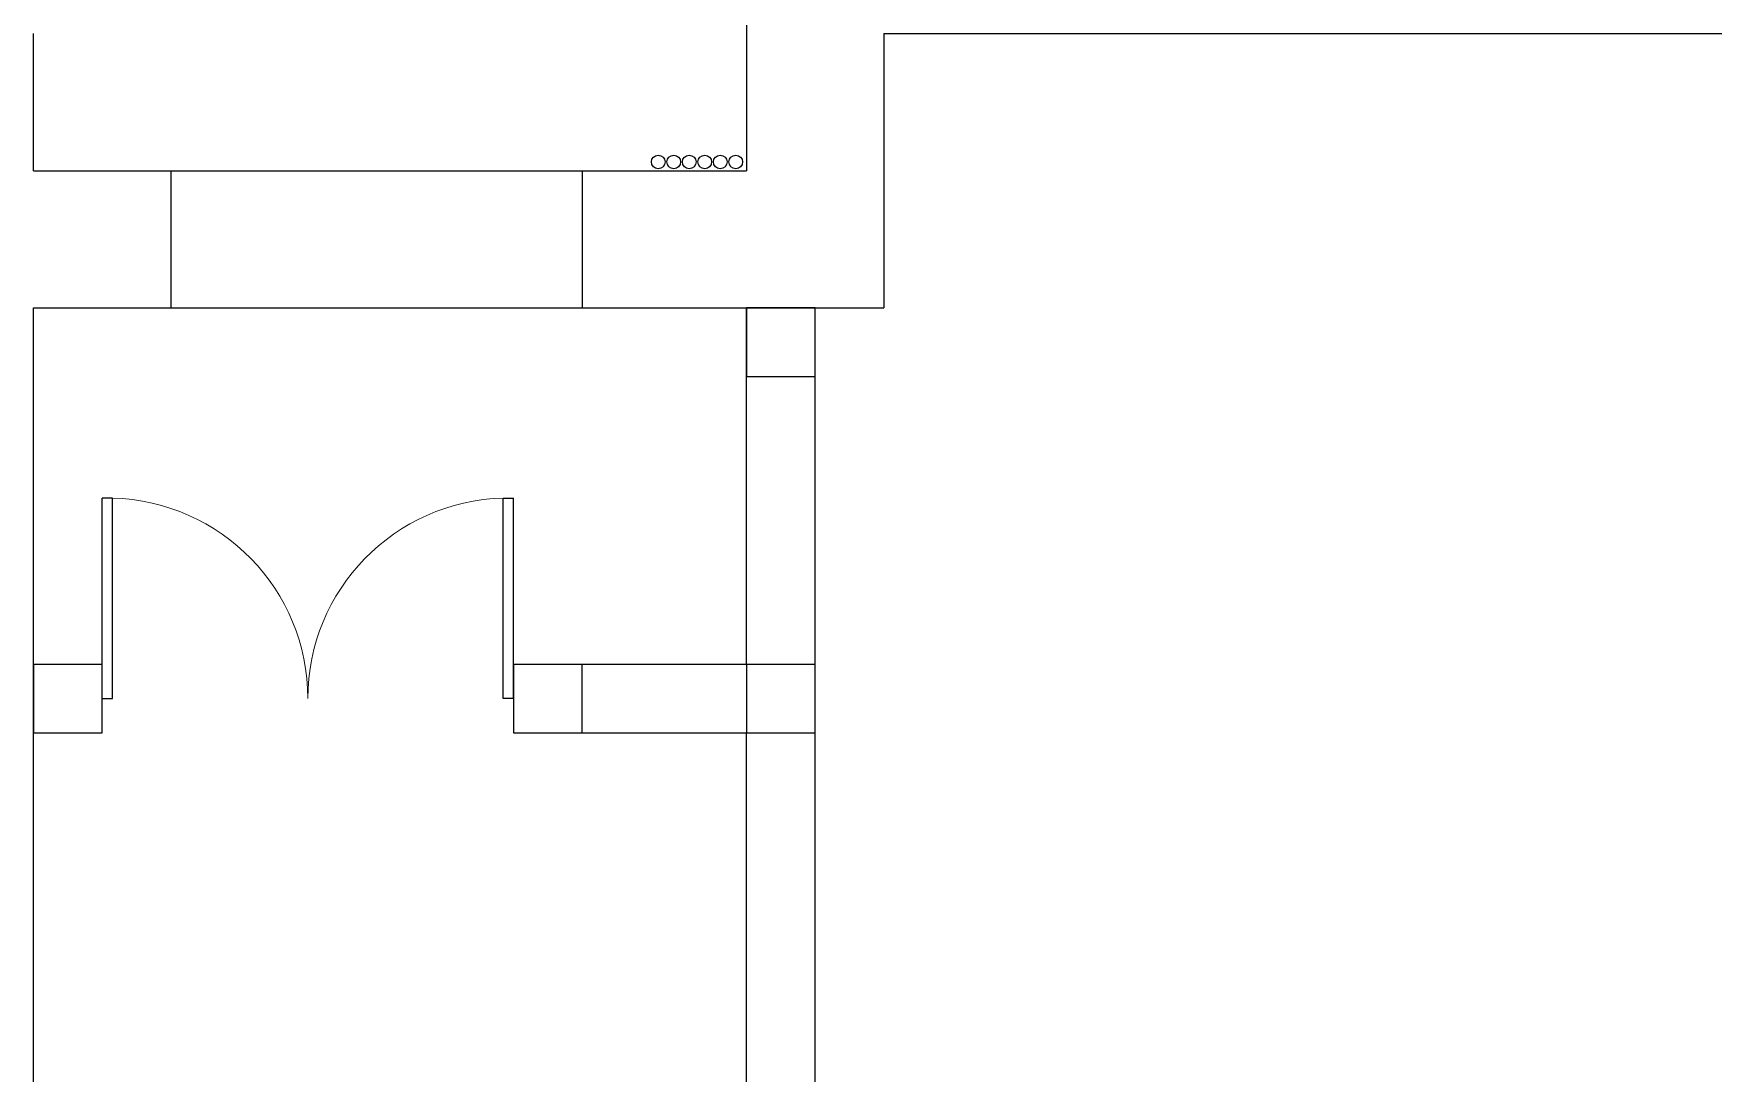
# Model space of a CAD drawing. Header units: metres. Extents: x -107920 to 223280, y -14950 to 38746.
# Drawn here: x 183680 to 189805, y 17658 to 21450 of the extents above; entities that cross this region are included whole.
import ezdxf

# ---------------------------------------------------------------- set-up
doc = ezdxf.new("R2010")
doc.units = ezdxf.units.M
doc.linetypes.add('DASH', pattern=[0.35, 0.25, -0.1])
for name, color, linetype in [('06A_结构柱', 4, 'Continuous'), ('07A_墙体', 4, 'Continuous'), ('07A_结构墙', 5, 'Continuous'), ('08A_人防门', 2, 'Continuous'), ('WALL', 5, 'Continuous')]:
    doc.layers.add(name, color=color, linetype=linetype)

msp = doc.modelspace()

# ---------------------------------------------------------------- linework, layer by layer
for p, q in [((183930, 19024.6), (183930, 19755.8)), ((183967.5, 19755.8), (183930, 19755.8)), ((183967.5, 19024.6), (183967.5, 19755.8)), ((185392.5, 19024.6), (185392.5, 19755.8)), ((185392.5, 19755.8), (185430, 19755.8)), ((185430, 19024.6), (185430, 19755.8)), ((183930, 19024.6), (183967.5, 19024.6)), ((185430, 19024.6), (185392.5, 19024.6))]:
    msp.add_line(p, q)
at = {"lineweight": 13}
for centre, start_param, end_param in [((183948.8, 19024.6), 5.497787, 7.04294), ((185411.3, 19024.6), 0.811042, 2.356194)]:
    msp.add_ellipse(centre, major_axis=(517.1, 517.1), ratio=1, start_param=start_param, end_param=end_param, dxfattribs=at)
at = {"layer": '06A_结构柱'}
for p, q in [((186530, 20449.6), (186280, 20449.6)), ((186280, 20449.6), (186280, 20199.6)), ((186530, 20199.6), (186530, 20449.6)), ((186280, 20199.6), (186530, 20199.6)), ((183930, 19149.6), (183680, 19149.6)), ((183680, 19149.6), (183680, 18899.6)), ((183930, 18899.6), (183930, 19149.6)), ((185680, 19149.6), (185430, 19149.6)), ((185430, 19149.6), (185430, 18899.6)), ((185680, 18899.6), (185680, 19149.6)), ((186530, 19149.6), (186280, 19149.6)), ((186280, 19149.6), (186280, 18899.6)), ((186530, 18899.6), (186530, 19149.6)), ((183680, 18899.6), (183930, 18899.6)), ((185430, 18899.6), (185680, 18899.6)), ((186280, 18899.6), (186530, 18899.6))]:
    msp.add_line(p, q, dxfattribs=at)
at = {"layer": '07A_墙体'}
for p, q in [((186280, 19149.6), (186280, 20449.6)), ((186280, 20449.6), (186530, 20449.6)), ((186530, 18999.6), (186530, 20449.6)), ((183930, 19149.6), (183680, 19149.6)), ((183930, 18899.6), (183930, 19149.6)), ((186280, 19149.6), (185430, 19149.6)), ((185430, 19149.6), (185430, 18899.6)), ((186530, 16399.6), (186530, 18999.6)), ((183680, 18899.6), (183930, 18899.6)), ((185430, 18899.6), (186280, 18899.6)), ((186280, 16549.6), (186280, 18899.6))]:
    msp.add_line(p, q, dxfattribs=at)
at = {"layer": '07A_结构墙'}
for p, q in [((186280, 29449.6), (186280, 21449.6)), ((186280, 21449.6), (186280, 20949.6)), ((186780, 21449.6), (191080, 21449.6)), ((186780, 21449.6), (186780, 20449.6)), ((183680, 20949.6), (184180, 20949.6)), ((184180, 20949.6), (184180, 20449.6)), ((185680, 20949.6), (186280, 20949.6)), ((185680, 20949.6), (185680, 20449.6)), ((183680, 20449.6), (184180, 20449.6)), ((185680, 20449.6), (186780, 20449.6))]:
    msp.add_line(p, q, dxfattribs=at)
for centre in [(185957.7, 20981.4), (186014.2, 20981.4), (186070.7, 20981.4), (186127.2, 20981.4), (186183.7, 20981.4), (186240.2, 20981.4)]:
    msp.add_circle(centre, 25, dxfattribs=at)
at = {"layer": '08A_人防门', "linetype": 'DASH'}
for p, q in [((184180, 20949.6, 0.4), (185680, 20949.6, 0.4)), ((184180, 20449.6, 0.4), (185680, 20449.6, 0.4))]:
    msp.add_line(p, q, dxfattribs=at)
at = {"layer": 'WALL'}
for p, q in [((183680, 20949.6), (183680, 21449.6)), ((183680, 18999.6), (183680, 20449.6)), ((183680, 16399.6), (183680, 18999.6))]:
    msp.add_line(p, q, dxfattribs=at)

doc.saveas('drawing.dxf')
